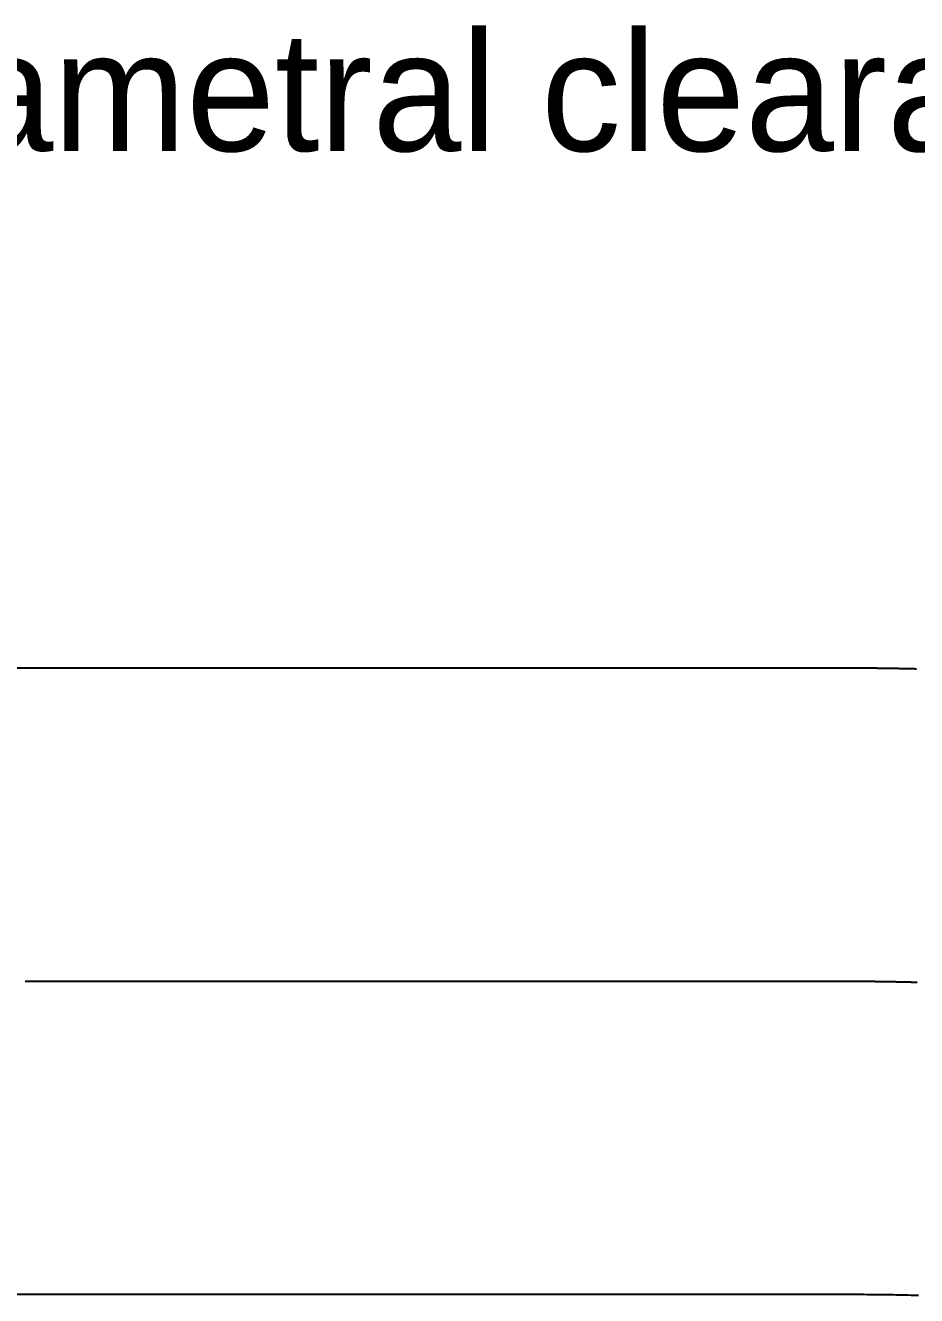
# Model space of a CAD drawing. Header units: millimetres. Extents: x 28.1 to 99.8, y 11.2 to 35.3.
# Drawn here: x 63.97 to 72.93, y 22.49 to 35.26 of the extents above; entities that cross this region are included whole.
import ezdxf

# ---------------------------------------------------------------- set-up
doc = ezdxf.new("R2010")
doc.units = ezdxf.units.MM

msp = doc.modelspace()

# ---------------------------------------------------------------- linework, layer by layer
at = {"layer": 'NOMINAL_SLOT_REFERENCE'}
for points in [[(36.657, 28.807), (71.657, 28.807), (71.657, 28.807), (71.662, 28.807), (71.667, 28.807), (71.672, 28.807), (71.677, 28.807), (71.682, 28.807), (71.687, 28.807), (71.692, 28.807), (71.697, 28.807), (71.702, 28.807), (71.707, 28.807), (71.712, 28.807), (71.717, 28.807), (71.722, 28.807), (71.727, 28.807), (71.732, 28.807), (71.737, 28.807), (71.742, 28.807), (71.747, 28.807), (71.752, 28.807), (71.757, 28.807), (71.762, 28.807), (71.767, 28.807), (71.773, 28.807), (71.778, 28.807), (71.783, 28.807), (71.788, 28.807), (71.793, 28.807), (71.798, 28.807), (71.803, 28.807), (71.808, 28.807), (71.813, 28.807), (71.818, 28.807), (71.823, 28.807), (71.828, 28.807), (71.833, 28.807), (71.839, 28.807), (71.844, 28.807), (71.849, 28.807), (71.854, 28.807), (71.859, 28.807), (71.864, 28.807), (71.869, 28.807), (71.874, 28.807), (71.879, 28.807), (71.885, 28.807), (71.89, 28.807), (71.895, 28.807), (71.9, 28.807), (71.905, 28.807), (71.91, 28.807), (71.915, 28.807), (71.92, 28.807), (71.926, 28.807), (71.931, 28.807), (71.936, 28.807), (71.941, 28.807), (71.946, 28.807), (71.951, 28.807), (71.956, 28.807), (71.962, 28.807), (71.967, 28.807), (71.972, 28.807), (71.977, 28.807), (71.982, 28.807), (71.987, 28.807), (71.993, 28.807), (71.998, 28.807), (72.003, 28.807), (72.008, 28.807), (72.013, 28.807), (72.019, 28.807), (72.024, 28.807), (72.029, 28.807), (72.034, 28.807), (72.039, 28.807), (72.045, 28.807), (72.05, 28.807), (72.055, 28.807), (72.06, 28.807), (72.065, 28.806), (72.071, 28.806), (72.076, 28.806), (72.081, 28.806), (72.086, 28.806), (72.092, 28.806), (72.097, 28.806), (72.102, 28.806), (72.107, 28.806), (72.112, 28.806), (72.118, 28.806), (72.123, 28.806), (72.128, 28.806), (72.133, 28.806), (72.139, 28.806), (72.144, 28.806), (72.149, 28.806), (72.154, 28.806), (72.16, 28.806), (72.165, 28.806), (72.17, 28.806), (72.176, 28.806), (72.181, 28.806), (72.186, 28.806), (72.191, 28.806), (72.197, 28.806), (72.202, 28.806), (72.207, 28.806), (72.213, 28.806), (72.218, 28.806), (72.223, 28.806), (72.228, 28.806), (72.234, 28.806), (72.239, 28.806), (72.244, 28.806), (72.25, 28.806), (72.255, 28.806), (72.26, 28.806), (72.266, 28.806), (72.271, 28.806), (72.276, 28.806), (72.282, 28.806), (72.287, 28.806), (72.292, 28.806), (72.298, 28.805), (72.303, 28.805), (72.308, 28.805), (72.314, 28.805), (72.319, 28.805), (72.324, 28.805), (72.33, 28.805), (72.335, 28.805), (72.34, 28.805), (72.346, 28.805), (72.351, 28.805), (72.356, 28.805), (72.362, 28.805), (72.367, 28.805), (72.372, 28.805), (72.378, 28.805), (72.383, 28.805), (72.389, 28.805), (72.394, 28.805), (72.399, 28.805), (72.405, 28.805), (72.41, 28.805), (72.416, 28.805), (72.421, 28.805), (72.426, 28.805), (72.432, 28.804), (72.437, 28.804), (72.443, 28.804), (72.448, 28.804), (72.453, 28.804), (72.459, 28.804), (72.464, 28.804), (72.47, 28.804), (72.475, 28.804), (72.48, 28.804), (72.486, 28.804), (72.491, 28.804), (72.497, 28.804), (72.502, 28.804), (72.508, 28.804), (72.513, 28.804), (72.519, 28.804), (72.524, 28.804), (72.529, 28.804), (72.535, 28.803), (72.54, 28.803), (72.546, 28.803), (72.551, 28.803), (72.557, 28.803), (72.562, 28.803), (72.568, 28.803), (72.573, 28.803), (72.579, 28.803), (72.584, 28.803), (72.59, 28.803), (72.595, 28.803), (72.601, 28.803), (72.606, 28.803), (72.612, 28.803), (72.617, 28.802), (72.622, 28.802), (72.628, 28.802), (72.633, 28.802), (72.639, 28.802), (72.645, 28.802), (72.65, 28.802), (72.656, 28.802), (72.661, 28.802), (72.667, 28.802), (72.672, 28.802), (72.678, 28.802), (72.683, 28.802), (72.689, 28.801), (72.694, 28.801), (72.7, 28.801), (72.705, 28.801), (72.711, 28.801), (72.716, 28.801), (72.722, 28.801), (72.727, 28.801), (72.733, 28.801), (72.739, 28.801), (72.744, 28.801), (72.75, 28.801), (72.755, 28.8), (72.761, 28.8), (72.766, 28.8), (72.772, 28.8), (72.777, 28.8), (72.783, 28.8), (72.789, 28.8), (72.794, 28.8), (72.8, 28.8), (72.805, 28.8), (72.811, 28.799), (72.816, 28.799), (72.822, 28.799), (72.828, 28.799), (72.833, 28.799), (72.839, 28.799), (72.844, 28.799), (72.85, 28.799), (72.856, 28.799), (72.861, 28.798), (72.867, 28.798), (72.873, 28.798), (72.878, 28.798), (72.884, 28.798), (72.889, 28.798), (72.895, 28.798), (72.901, 28.798), (72.906, 28.798), (72.912, 28.797), (72.918, 28.797), (72.923, 28.797), (72.929, 28.797)], [(72.948, 22.495), (72.911, 22.496), (72.875, 22.497), (72.838, 22.498), (72.802, 22.498), (72.765, 22.499), (72.728, 22.5), (72.692, 22.501), (72.655, 22.501), (72.618, 22.502), (72.581, 22.502), (72.544, 22.503), (72.507, 22.503), (72.47, 22.504), (72.432, 22.504), (72.395, 22.505), (72.357, 22.505), (72.32, 22.505), (72.282, 22.505), (72.244, 22.506), (72.207, 22.506), (72.168, 22.506), (72.13, 22.506), (72.092, 22.506), (72.054, 22.506), (72.015, 22.507), (71.976, 22.507), (71.938, 22.507), (71.899, 22.507), (71.86, 22.507), (71.82, 22.507), (71.781, 22.507), (71.741, 22.507), (71.702, 22.507), (71.662, 22.507), (36.662, 22.507)]]:
    msp.add_lwpolyline(points, dxfattribs=at)
at = {"layer": 'PITCH_REFERENCE'}
msp.add_lwpolyline([(63.967, 25.657), (63.972, 25.657), (63.977, 25.657), (63.982, 25.657), (63.987, 25.657), (63.992, 25.657), (63.997, 25.657), (64.002, 25.657), (64.007, 25.657), (64.012, 25.657), (64.017, 25.657), (64.022, 25.657), (64.027, 25.657), (64.032, 25.657), (64.037, 25.657), (64.042, 25.657), (64.047, 25.657), (64.052, 25.657), (64.057, 25.657), (64.062, 25.657), (64.067, 25.657), (64.072, 25.657), (64.077, 25.657), (64.082, 25.657), (64.087, 25.657), (64.092, 25.657), (64.097, 25.657), (64.102, 25.657), (64.107, 25.657), (64.112, 25.657), (64.117, 25.657), (64.122, 25.657), (64.127, 25.657), (64.132, 25.657), (64.137, 25.657), (64.142, 25.657), (64.147, 25.657), (64.152, 25.657), (64.157, 25.657), (64.162, 25.657), (64.167, 25.657), (64.172, 25.657), (64.177, 25.657), (64.182, 25.657), (64.187, 25.657), (64.192, 25.657), (64.197, 25.657), (64.202, 25.657), (64.207, 25.657), (64.212, 25.657), (64.217, 25.657), (64.222, 25.657), (64.227, 25.657), (64.232, 25.657), (64.237, 25.657), (64.242, 25.657), (64.247, 25.657), (64.252, 25.657), (64.257, 25.657), (64.262, 25.657), (64.267, 25.657), (64.272, 25.657), (64.277, 25.657), (64.282, 25.657), (64.287, 25.657), (64.292, 25.657), (64.297, 25.657), (64.302, 25.657), (64.307, 25.657), (64.312, 25.657), (64.317, 25.657), (64.322, 25.657), (64.327, 25.657), (64.332, 25.657), (64.337, 25.657), (64.342, 25.657), (64.347, 25.657), (64.352, 25.657), (64.357, 25.657), (64.362, 25.657), (64.367, 25.657), (64.372, 25.657), (64.377, 25.657), (64.382, 25.657), (64.387, 25.657), (64.392, 25.657), (64.397, 25.657), (64.402, 25.657), (64.407, 25.657), (64.412, 25.657), (64.417, 25.657), (64.422, 25.657), (64.427, 25.657), (64.432, 25.657), (64.437, 25.657), (64.442, 25.657), (64.447, 25.657), (64.452, 25.657), (64.457, 25.657), (64.462, 25.657), (64.467, 25.657), (64.472, 25.657), (64.477, 25.657), (64.482, 25.657), (64.487, 25.657), (64.492, 25.657), (64.497, 25.657), (64.502, 25.657), (64.507, 25.657), (64.512, 25.657), (64.517, 25.657), (64.522, 25.657), (64.527, 25.657), (64.532, 25.657), (64.537, 25.657), (64.542, 25.657), (64.547, 25.657), (64.552, 25.657), (64.557, 25.657), (64.562, 25.657), (64.567, 25.657), (64.572, 25.657), (64.577, 25.657), (64.582, 25.657), (64.587, 25.657), (64.592, 25.657), (64.597, 25.657), (64.602, 25.657), (64.607, 25.657), (64.612, 25.657), (64.617, 25.657), (64.622, 25.657), (64.627, 25.657), (64.632, 25.657), (64.637, 25.657), (64.642, 25.657), (64.647, 25.657), (64.652, 25.657), (64.657, 25.657), (64.662, 25.657), (64.667, 25.657), (64.672, 25.657), (64.677, 25.657), (64.682, 25.657), (64.687, 25.657), (64.692, 25.657), (64.697, 25.657), (64.702, 25.657), (64.707, 25.657), (64.712, 25.657), (64.717, 25.657), (64.722, 25.657), (64.727, 25.657), (64.732, 25.657), (64.737, 25.657), (64.742, 25.657), (64.747, 25.657), (64.752, 25.657), (64.757, 25.657), (64.762, 25.657), (64.767, 25.657), (64.772, 25.657), (64.777, 25.657), (64.782, 25.657), (64.787, 25.657), (64.792, 25.657), (64.797, 25.657), (64.802, 25.657), (64.807, 25.657), (64.812, 25.657), (64.817, 25.657), (64.822, 25.657), (64.827, 25.657), (64.832, 25.657), (64.837, 25.657), (64.842, 25.657), (64.847, 25.657), (64.852, 25.657), (64.857, 25.657), (64.862, 25.657), (64.867, 25.657), (64.872, 25.657), (64.877, 25.657), (64.882, 25.657), (64.887, 25.657), (64.892, 25.657), (64.897, 25.657), (64.902, 25.657), (64.907, 25.657), (64.912, 25.657), (64.917, 25.657), (64.922, 25.657), (64.927, 25.657), (64.932, 25.657), (64.937, 25.657), (64.942, 25.657), (64.947, 25.657), (64.952, 25.657), (64.957, 25.657), (64.962, 25.657), (64.967, 25.657), (64.972, 25.657), (64.977, 25.657), (64.982, 25.657), (64.987, 25.657), (64.992, 25.657), (64.997, 25.657), (65.002, 25.657), (65.007, 25.657), (65.012, 25.657), (65.017, 25.657), (65.022, 25.657), (65.027, 25.657), (65.032, 25.657), (65.037, 25.657), (65.042, 25.657), (65.047, 25.657), (65.052, 25.657), (65.057, 25.657), (65.062, 25.657), (65.067, 25.657), (65.072, 25.657), (65.077, 25.657), (65.082, 25.657), (65.087, 25.657), (65.092, 25.657), (65.097, 25.657), (65.102, 25.657), (65.107, 25.657), (65.112, 25.657), (65.117, 25.657), (65.122, 25.657), (65.127, 25.657), (65.132, 25.657), (65.137, 25.657), (65.142, 25.657), (65.147, 25.657), (65.152, 25.657), (65.157, 25.657), (65.162, 25.657), (65.167, 25.657), (65.172, 25.657), (65.177, 25.657), (65.182, 25.657), (65.187, 25.657), (65.192, 25.657), (65.197, 25.657), (65.202, 25.657), (65.207, 25.657), (65.212, 25.657), (65.217, 25.657), (65.222, 25.657), (65.227, 25.657), (65.232, 25.657), (65.237, 25.657), (65.242, 25.657), (65.247, 25.657), (65.252, 25.657), (65.257, 25.657), (65.262, 25.657), (65.267, 25.657), (65.272, 25.657), (65.277, 25.657), (65.282, 25.657), (65.287, 25.657), (65.292, 25.657), (65.297, 25.657), (65.302, 25.657), (65.307, 25.657), (65.312, 25.657), (65.317, 25.657), (65.322, 25.657), (65.327, 25.657), (65.332, 25.657), (65.337, 25.657), (65.342, 25.657), (65.347, 25.657), (65.352, 25.657), (65.357, 25.657), (65.362, 25.657), (65.367, 25.657), (65.372, 25.657), (65.377, 25.657), (65.382, 25.657), (65.387, 25.657), (65.392, 25.657), (65.397, 25.657), (65.402, 25.657), (65.407, 25.657), (65.412, 25.657), (65.417, 25.657), (65.422, 25.657), (65.427, 25.657), (65.432, 25.657), (65.437, 25.657), (65.442, 25.657), (65.447, 25.657), (65.452, 25.657), (65.457, 25.657), (65.462, 25.657), (65.467, 25.657), (65.472, 25.657), (65.477, 25.657), (65.482, 25.657), (65.487, 25.657), (65.492, 25.657), (65.497, 25.657), (65.502, 25.657), (65.507, 25.657), (65.512, 25.657), (65.517, 25.657), (65.522, 25.657), (65.527, 25.657), (65.532, 25.657), (65.537, 25.657), (65.542, 25.657), (65.547, 25.657), (65.552, 25.657), (65.557, 25.657), (65.562, 25.657), (65.567, 25.657), (65.572, 25.657), (65.577, 25.657), (65.582, 25.657), (65.587, 25.657), (65.592, 25.657), (65.597, 25.657), (65.602, 25.657), (65.607, 25.657), (65.612, 25.657), (65.617, 25.657), (65.622, 25.657), (65.627, 25.657), (65.632, 25.657), (65.637, 25.657), (65.642, 25.657), (65.647, 25.657), (65.652, 25.657), (65.657, 25.657), (65.662, 25.657), (65.667, 25.657), (65.672, 25.657), (65.677, 25.657), (65.682, 25.657), (65.687, 25.657), (65.692, 25.657), (65.697, 25.657), (65.702, 25.657), (65.707, 25.657), (65.712, 25.657), (65.717, 25.657), (65.722, 25.657), (65.727, 25.657), (65.732, 25.657), (65.737, 25.657), (65.742, 25.657), (65.747, 25.657), (65.752, 25.657), (65.757, 25.657), (65.762, 25.657), (65.767, 25.657), (65.772, 25.657), (65.777, 25.657), (65.782, 25.657), (65.787, 25.657), (65.792, 25.657), (65.797, 25.657), (65.802, 25.657), (65.807, 25.657), (65.812, 25.657), (65.817, 25.657), (65.822, 25.657), (65.827, 25.657), (65.832, 25.657), (65.837, 25.657), (65.842, 25.657), (65.847, 25.657), (65.852, 25.657), (65.857, 25.657), (65.862, 25.657), (65.867, 25.657), (65.872, 25.657), (65.877, 25.657), (65.882, 25.657), (65.887, 25.657), (65.892, 25.657), (65.897, 25.657), (65.902, 25.657), (65.907, 25.657), (65.912, 25.657), (65.917, 25.657), (65.922, 25.657), (65.927, 25.657), (65.932, 25.657), (65.937, 25.657), (65.942, 25.657), (65.947, 25.657), (65.952, 25.657), (65.957, 25.657), (65.962, 25.657), (65.967, 25.657), (65.972, 25.657), (65.977, 25.657), (65.982, 25.657), (65.987, 25.657), (65.992, 25.657), (65.997, 25.657), (66.002, 25.657), (66.007, 25.657), (66.012, 25.657), (66.017, 25.657), (66.022, 25.657), (66.027, 25.657), (66.032, 25.657), (66.037, 25.657), (66.042, 25.657), (66.047, 25.657), (66.052, 25.657), (66.057, 25.657), (66.062, 25.657), (66.067, 25.657), (66.072, 25.657), (66.077, 25.657), (66.082, 25.657), (66.087, 25.657), (66.092, 25.657), (66.097, 25.657), (66.102, 25.657), (66.107, 25.657), (66.112, 25.657), (66.117, 25.657), (66.122, 25.657), (66.127, 25.657), (66.132, 25.657), (66.137, 25.657), (66.142, 25.657), (66.147, 25.657), (66.152, 25.657), (66.157, 25.657), (66.162, 25.657), (66.167, 25.657), (66.172, 25.657), (66.177, 25.657), (66.182, 25.657), (66.187, 25.657), (66.192, 25.657), (66.197, 25.657), (66.202, 25.657), (66.207, 25.657), (66.212, 25.657), (66.217, 25.657), (66.222, 25.657), (66.227, 25.657), (66.232, 25.657), (66.237, 25.657), (66.242, 25.657), (66.247, 25.657), (66.252, 25.657), (66.257, 25.657), (66.262, 25.657), (66.267, 25.657), (66.272, 25.657), (66.277, 25.657), (66.282, 25.657), (66.287, 25.657), (66.292, 25.657), (66.297, 25.657), (66.302, 25.657), (66.307, 25.657), (66.312, 25.657), (66.317, 25.657), (66.322, 25.657), (66.327, 25.657), (66.332, 25.657), (66.337, 25.657), (66.342, 25.657), (66.347, 25.657), (66.352, 25.657), (66.357, 25.657), (66.362, 25.657), (66.367, 25.657), (66.372, 25.657), (66.377, 25.657), (66.382, 25.657), (66.387, 25.657), (66.392, 25.657), (66.397, 25.657), (66.402, 25.657), (66.407, 25.657), (66.412, 25.657), (66.417, 25.657), (66.422, 25.657), (66.427, 25.657), (66.432, 25.657), (66.437, 25.657), (66.442, 25.657), (66.447, 25.657), (66.452, 25.657), (66.457, 25.657), (66.462, 25.657), (66.467, 25.657), (66.472, 25.657), (66.477, 25.657), (66.482, 25.657), (66.487, 25.657), (66.492, 25.657), (66.497, 25.657), (66.502, 25.657), (66.507, 25.657), (66.512, 25.657), (66.517, 25.657), (66.522, 25.657), (66.527, 25.657), (66.532, 25.657), (66.537, 25.657), (66.542, 25.657), (66.547, 25.657), (66.552, 25.657), (66.557, 25.657), (66.562, 25.657), (66.567, 25.657), (66.572, 25.657), (66.577, 25.657), (66.582, 25.657), (66.587, 25.657), (66.592, 25.657), (66.597, 25.657), (66.602, 25.657), (66.607, 25.657), (66.612, 25.657), (66.617, 25.657), (66.622, 25.657), (66.627, 25.657), (66.632, 25.657), (66.637, 25.657), (66.642, 25.657), (66.647, 25.657), (66.652, 25.657), (66.657, 25.657), (66.662, 25.657), (66.667, 25.657), (66.672, 25.657), (66.677, 25.657), (66.682, 25.657), (66.687, 25.657), (66.692, 25.657), (66.697, 25.657), (66.702, 25.657), (66.707, 25.657), (66.712, 25.657), (66.717, 25.657), (66.722, 25.657), (66.727, 25.657), (66.732, 25.657), (66.737, 25.657), (66.742, 25.657), (66.747, 25.657), (66.752, 25.657), (66.757, 25.657), (66.762, 25.657), (66.767, 25.657), (66.772, 25.657), (66.777, 25.657), (66.782, 25.657), (66.787, 25.657), (66.792, 25.657), (66.797, 25.657), (66.802, 25.657), (66.807, 25.657), (66.812, 25.657), (66.817, 25.657), (66.822, 25.657), (66.827, 25.657), (66.832, 25.657), (66.837, 25.657), (66.842, 25.657), (66.847, 25.657), (66.852, 25.657), (66.857, 25.657), (66.862, 25.657), (66.867, 25.657), (66.872, 25.657), (66.877, 25.657), (66.882, 25.657), (66.887, 25.657), (66.892, 25.657), (66.897, 25.657), (66.902, 25.657), (66.907, 25.657), (66.912, 25.657), (66.917, 25.657), (66.922, 25.657), (66.927, 25.657), (66.932, 25.657), (66.937, 25.657), (66.942, 25.657), (66.947, 25.657), (66.952, 25.657), (66.957, 25.657), (66.962, 25.657), (66.967, 25.657), (66.972, 25.657), (66.977, 25.657), (66.982, 25.657), (66.987, 25.657), (66.992, 25.657), (66.997, 25.657), (67.002, 25.657), (67.007, 25.657), (67.012, 25.657), (67.017, 25.657), (67.022, 25.657), (67.027, 25.657), (67.032, 25.657), (67.037, 25.657), (67.042, 25.657), (67.047, 25.657), (67.052, 25.657), (67.057, 25.657), (67.062, 25.657), (67.067, 25.657), (67.072, 25.657), (67.077, 25.657), (67.082, 25.657), (67.087, 25.657), (67.092, 25.657), (67.097, 25.657), (67.102, 25.657), (67.107, 25.657), (67.112, 25.657), (67.117, 25.657), (67.122, 25.657), (67.127, 25.657), (67.132, 25.657), (67.137, 25.657), (67.142, 25.657), (67.147, 25.657), (67.152, 25.657), (67.157, 25.657), (67.162, 25.657), (67.167, 25.657), (67.172, 25.657), (67.177, 25.657), (67.182, 25.657), (67.187, 25.657), (67.192, 25.657), (67.197, 25.657), (67.202, 25.657), (67.207, 25.657), (67.212, 25.657), (67.217, 25.657), (67.222, 25.657), (67.227, 25.657), (67.232, 25.657), (67.237, 25.657), (67.242, 25.657), (67.247, 25.657), (67.252, 25.657), (67.257, 25.657), (67.262, 25.657), (67.267, 25.657), (67.272, 25.657), (67.277, 25.657), (67.282, 25.657), (67.287, 25.657), (67.292, 25.657), (67.297, 25.657), (67.302, 25.657), (67.307, 25.657), (67.312, 25.657), (67.317, 25.657), (67.322, 25.657), (67.327, 25.657), (67.332, 25.657), (67.337, 25.657), (67.342, 25.657), (67.347, 25.657), (67.352, 25.657), (67.357, 25.657), (67.362, 25.657), (67.367, 25.657), (67.372, 25.657), (67.377, 25.657), (67.382, 25.657), (67.387, 25.657), (67.392, 25.657), (67.397, 25.657), (67.402, 25.657), (67.407, 25.657), (67.412, 25.657), (67.417, 25.657), (67.422, 25.657), (67.427, 25.657), (67.432, 25.657), (67.437, 25.657), (67.442, 25.657), (67.447, 25.657), (67.452, 25.657), (67.457, 25.657), (67.462, 25.657), (67.467, 25.657), (67.472, 25.657), (67.477, 25.657), (67.482, 25.657), (67.487, 25.657), (67.492, 25.657), (67.497, 25.657), (67.502, 25.657), (67.507, 25.657), (67.512, 25.657), (67.517, 25.657), (67.522, 25.657), (67.527, 25.657), (67.532, 25.657), (67.537, 25.657), (67.542, 25.657), (67.547, 25.657), (67.552, 25.657), (67.557, 25.657), (67.562, 25.657), (67.567, 25.657), (67.572, 25.657), (67.577, 25.657), (67.582, 25.657), (67.587, 25.657), (67.592, 25.657), (67.597, 25.657), (67.602, 25.657), (67.607, 25.657), (67.612, 25.657), (67.617, 25.657), (67.622, 25.657), (67.627, 25.657), (67.632, 25.657), (67.637, 25.657), (67.642, 25.657), (67.647, 25.657), (67.652, 25.657), (67.657, 25.657), (67.662, 25.657), (67.667, 25.657), (67.672, 25.657), (67.677, 25.657), (67.682, 25.657), (67.687, 25.657), (67.692, 25.657), (67.697, 25.657), (67.702, 25.657), (67.707, 25.657), (67.712, 25.657), (67.717, 25.657), (67.722, 25.657), (67.727, 25.657), (67.732, 25.657), (67.737, 25.657), (67.742, 25.657), (67.747, 25.657), (67.752, 25.657), (67.757, 25.657), (67.762, 25.657), (67.767, 25.657), (67.772, 25.657), (67.777, 25.657), (67.782, 25.657), (67.787, 25.657), (67.792, 25.657), (67.797, 25.657), (67.802, 25.657), (67.807, 25.657), (67.812, 25.657), (67.817, 25.657), (67.822, 25.657), (67.827, 25.657), (67.832, 25.657), (67.837, 25.657), (67.842, 25.657), (67.847, 25.657), (67.852, 25.657), (67.857, 25.657), (67.862, 25.657), (67.867, 25.657), (67.872, 25.657), (67.877, 25.657), (67.882, 25.657), (67.887, 25.657), (67.892, 25.657), (67.897, 25.657), (67.902, 25.657), (67.907, 25.657), (67.912, 25.657), (67.917, 25.657), (67.922, 25.657), (67.927, 25.657), (67.932, 25.657), (67.937, 25.657), (67.942, 25.657), (67.947, 25.657), (67.952, 25.657), (67.957, 25.657), (67.962, 25.657), (67.967, 25.657), (67.972, 25.657), (67.977, 25.657), (67.982, 25.657), (67.987, 25.657), (67.992, 25.657), (67.997, 25.657), (68.002, 25.657), (68.007, 25.657), (68.012, 25.657), (68.017, 25.657), (68.022, 25.657), (68.027, 25.657), (68.032, 25.657), (68.037, 25.657), (68.042, 25.657), (68.047, 25.657), (68.052, 25.657), (68.057, 25.657), (68.062, 25.657), (68.067, 25.657), (68.072, 25.657), (68.077, 25.657), (68.082, 25.657), (68.087, 25.657), (68.092, 25.657), (68.097, 25.657), (68.102, 25.657), (68.107, 25.657), (68.112, 25.657), (68.117, 25.657), (68.122, 25.657), (68.127, 25.657), (68.132, 25.657), (68.137, 25.657), (68.142, 25.657), (68.147, 25.657), (68.152, 25.657), (68.157, 25.657), (68.162, 25.657), (68.167, 25.657), (68.172, 25.657), (68.177, 25.657), (68.182, 25.657), (68.187, 25.657), (68.192, 25.657), (68.197, 25.657), (68.202, 25.657), (68.207, 25.657), (68.212, 25.657), (68.217, 25.657), (68.222, 25.657), (68.227, 25.657), (68.232, 25.657), (68.237, 25.657), (68.242, 25.657), (68.247, 25.657), (68.252, 25.657), (68.257, 25.657), (68.262, 25.657), (68.267, 25.657), (68.272, 25.657), (68.277, 25.657), (68.282, 25.657), (68.287, 25.657), (68.292, 25.657), (68.297, 25.657), (68.302, 25.657), (68.307, 25.657), (68.312, 25.657), (68.317, 25.657), (68.322, 25.657), (68.327, 25.657), (68.332, 25.657), (68.337, 25.657), (68.342, 25.657), (68.347, 25.657), (68.352, 25.657), (68.357, 25.657), (68.362, 25.657), (68.367, 25.657), (68.372, 25.657), (68.377, 25.657), (68.382, 25.657), (68.387, 25.657), (68.392, 25.657), (68.397, 25.657), (68.402, 25.657), (68.407, 25.657), (68.412, 25.657), (68.417, 25.657), (68.422, 25.657), (68.427, 25.657), (68.432, 25.657), (68.437, 25.657), (68.442, 25.657), (68.447, 25.657), (68.452, 25.657), (68.457, 25.657), (68.462, 25.657), (68.467, 25.657), (68.472, 25.657), (68.477, 25.657), (68.482, 25.657), (68.487, 25.657), (68.492, 25.657), (68.497, 25.657), (68.502, 25.657), (68.507, 25.657), (68.512, 25.657), (68.517, 25.657), (68.522, 25.657), (68.527, 25.657), (68.532, 25.657), (68.537, 25.657), (68.542, 25.657), (68.547, 25.657), (68.552, 25.657), (68.557, 25.657), (68.562, 25.657), (68.567, 25.657), (68.572, 25.657), (68.577, 25.657), (68.582, 25.657), (68.587, 25.657), (68.592, 25.657), (68.597, 25.657), (68.602, 25.657), (68.607, 25.657), (68.612, 25.657), (68.617, 25.657), (68.622, 25.657), (68.627, 25.657), (68.632, 25.657), (68.637, 25.657), (68.642, 25.657), (68.647, 25.657), (68.652, 25.657), (68.657, 25.657), (68.662, 25.657), (68.667, 25.657), (68.672, 25.657), (68.677, 25.657), (68.682, 25.657), (68.687, 25.657), (68.692, 25.657), (68.697, 25.657), (68.702, 25.657), (68.707, 25.657), (68.712, 25.657), (68.717, 25.657), (68.722, 25.657), (68.727, 25.657), (68.732, 25.657), (68.737, 25.657), (68.742, 25.657), (68.747, 25.657), (68.752, 25.657), (68.757, 25.657), (68.762, 25.657), (68.767, 25.657), (68.772, 25.657), (68.777, 25.657), (68.782, 25.657), (68.787, 25.657), (68.792, 25.657), (68.797, 25.657), (68.802, 25.657), (68.807, 25.657), (68.812, 25.657), (68.817, 25.657), (68.822, 25.657), (68.827, 25.657), (68.832, 25.657), (68.837, 25.657), (68.842, 25.657), (68.847, 25.657), (68.852, 25.657), (68.857, 25.657), (68.862, 25.657), (68.867, 25.657), (68.872, 25.657), (68.877, 25.657), (68.882, 25.657), (68.887, 25.657), (68.892, 25.657), (68.897, 25.657), (68.902, 25.657), (68.907, 25.657), (68.912, 25.657), (68.917, 25.657), (68.922, 25.657), (68.927, 25.657), (68.932, 25.657), (68.937, 25.657), (68.942, 25.657), (68.947, 25.657), (68.952, 25.657), (68.957, 25.657), (68.962, 25.657), (68.967, 25.657), (68.972, 25.657), (68.977, 25.657), (68.982, 25.657), (68.987, 25.657), (68.992, 25.657), (68.997, 25.657), (69.002, 25.657), (69.007, 25.657), (69.012, 25.657), (69.017, 25.657), (69.022, 25.657), (69.027, 25.657), (69.032, 25.657), (69.037, 25.657), (69.042, 25.657), (69.047, 25.657), (69.052, 25.657), (69.057, 25.657), (69.062, 25.657), (69.067, 25.657), (69.072, 25.657), (69.077, 25.657), (69.082, 25.657), (69.087, 25.657), (69.092, 25.657), (69.097, 25.657), (69.102, 25.657), (69.107, 25.657), (69.112, 25.657), (69.117, 25.657), (69.122, 25.657), (69.127, 25.657), (69.132, 25.657), (69.137, 25.657), (69.142, 25.657), (69.147, 25.657), (69.152, 25.657), (69.157, 25.657), (69.162, 25.657), (69.167, 25.657), (69.172, 25.657), (69.177, 25.657), (69.182, 25.657), (69.187, 25.657), (69.192, 25.657), (69.197, 25.657), (69.202, 25.657), (69.207, 25.657), (69.212, 25.657), (69.217, 25.657), (69.222, 25.657), (69.227, 25.657), (69.232, 25.657), (69.237, 25.657), (69.242, 25.657), (69.247, 25.657), (69.252, 25.657), (69.257, 25.657), (69.262, 25.657), (69.267, 25.657), (69.272, 25.657), (69.277, 25.657), (69.282, 25.657), (69.287, 25.657), (69.292, 25.657), (69.297, 25.657), (69.302, 25.657), (69.307, 25.657), (69.312, 25.657), (69.317, 25.657), (69.322, 25.657), (69.327, 25.657), (69.332, 25.657), (69.337, 25.657), (69.342, 25.657), (69.347, 25.657), (69.352, 25.657), (69.357, 25.657), (69.362, 25.657), (69.367, 25.657), (69.372, 25.657), (69.377, 25.657), (69.382, 25.657), (69.387, 25.657), (69.392, 25.657), (69.397, 25.657), (69.402, 25.657), (69.407, 25.657), (69.412, 25.657), (69.417, 25.657), (69.422, 25.657), (69.427, 25.657), (69.432, 25.657), (69.437, 25.657), (69.442, 25.657), (69.447, 25.657), (69.452, 25.657), (69.457, 25.657), (69.462, 25.657), (69.467, 25.657), (69.472, 25.657), (69.477, 25.657), (69.482, 25.657), (69.487, 25.657), (69.492, 25.657), (69.497, 25.657), (69.502, 25.657), (69.507, 25.657), (69.512, 25.657), (69.517, 25.657), (69.522, 25.657), (69.527, 25.657), (69.532, 25.657), (69.537, 25.657), (69.542, 25.657), (69.547, 25.657), (69.552, 25.657), (69.557, 25.657), (69.562, 25.657), (69.567, 25.657), (69.572, 25.657), (69.577, 25.657), (69.582, 25.657), (69.587, 25.657), (69.592, 25.657), (69.597, 25.657), (69.602, 25.657), (69.607, 25.657), (69.612, 25.657), (69.617, 25.657), (69.622, 25.657), (69.627, 25.657), (69.632, 25.657), (69.637, 25.657), (69.642, 25.657), (69.647, 25.657), (69.652, 25.657), (69.657, 25.657), (69.662, 25.657), (69.667, 25.657), (69.672, 25.657), (69.677, 25.657), (69.682, 25.657), (69.687, 25.657), (69.692, 25.657), (69.697, 25.657), (69.702, 25.657), (69.707, 25.657), (69.712, 25.657), (69.717, 25.657), (69.722, 25.657), (69.727, 25.657), (69.732, 25.657), (69.737, 25.657), (69.742, 25.657), (69.747, 25.657), (69.752, 25.657), (69.757, 25.657), (69.762, 25.657), (69.767, 25.657), (69.772, 25.657), (69.777, 25.657), (69.782, 25.657), (69.787, 25.657), (69.792, 25.657), (69.797, 25.657), (69.802, 25.657), (69.807, 25.657), (69.812, 25.657), (69.817, 25.657), (69.822, 25.657), (69.827, 25.657), (69.832, 25.657), (69.837, 25.657), (69.842, 25.657), (69.847, 25.657), (69.852, 25.657), (69.857, 25.657), (69.862, 25.657), (69.867, 25.657), (69.872, 25.657), (69.877, 25.657), (69.882, 25.657), (69.887, 25.657), (69.892, 25.657), (69.897, 25.657), (69.902, 25.657), (69.907, 25.657), (69.912, 25.657), (69.917, 25.657), (69.922, 25.657), (69.927, 25.657), (69.932, 25.657), (69.937, 25.657), (69.942, 25.657), (69.947, 25.657), (69.952, 25.657), (69.957, 25.657), (69.962, 25.657), (69.967, 25.657), (69.972, 25.657), (69.977, 25.657), (69.982, 25.657), (69.987, 25.657), (69.992, 25.657), (69.997, 25.657), (70.002, 25.657), (70.007, 25.657), (70.012, 25.657), (70.017, 25.657), (70.022, 25.657), (70.027, 25.657), (70.032, 25.657), (70.037, 25.657), (70.042, 25.657), (70.047, 25.657), (70.052, 25.657), (70.057, 25.657), (70.062, 25.657), (70.067, 25.657), (70.072, 25.657), (70.077, 25.657), (70.082, 25.657), (70.087, 25.657), (70.092, 25.657), (70.097, 25.657), (70.102, 25.657), (70.107, 25.657), (70.112, 25.657), (70.117, 25.657), (70.122, 25.657), (70.127, 25.657), (70.132, 25.657), (70.137, 25.657), (70.142, 25.657), (70.147, 25.657), (70.152, 25.657), (70.157, 25.657), (70.162, 25.657), (70.167, 25.657), (70.172, 25.657), (70.177, 25.657), (70.182, 25.657), (70.187, 25.657), (70.192, 25.657), (70.197, 25.657), (70.202, 25.657), (70.207, 25.657), (70.212, 25.657), (70.217, 25.657), (70.222, 25.657), (70.227, 25.657), (70.232, 25.657), (70.237, 25.657), (70.242, 25.657), (70.247, 25.657), (70.252, 25.657), (70.257, 25.657), (70.262, 25.657), (70.267, 25.657), (70.272, 25.657), (70.277, 25.657), (70.282, 25.657), (70.287, 25.657), (70.292, 25.657), (70.297, 25.657), (70.302, 25.657), (70.307, 25.657), (70.312, 25.657), (70.317, 25.657), (70.322, 25.657), (70.327, 25.657), (70.332, 25.657), (70.337, 25.657), (70.342, 25.657), (70.347, 25.657), (70.352, 25.657), (70.357, 25.657), (70.362, 25.657), (70.367, 25.657), (70.372, 25.657), (70.377, 25.657), (70.382, 25.657), (70.387, 25.657), (70.392, 25.657), (70.397, 25.657), (70.402, 25.657), (70.407, 25.657), (70.412, 25.657), (70.417, 25.657), (70.422, 25.657), (70.427, 25.657), (70.432, 25.657), (70.437, 25.657), (70.442, 25.657), (70.447, 25.657), (70.452, 25.657), (70.457, 25.657), (70.462, 25.657), (70.467, 25.657), (70.472, 25.657), (70.477, 25.657), (70.482, 25.657), (70.487, 25.657), (70.492, 25.657), (70.497, 25.657), (70.502, 25.657), (70.507, 25.657), (70.512, 25.657), (70.517, 25.657), (70.522, 25.657), (70.527, 25.657), (70.532, 25.657), (70.537, 25.657), (70.542, 25.657), (70.547, 25.657), (70.552, 25.657), (70.557, 25.657), (70.562, 25.657), (70.567, 25.657), (70.572, 25.657), (70.577, 25.657), (70.582, 25.657), (70.587, 25.657), (70.592, 25.657), (70.597, 25.657), (70.602, 25.657), (70.607, 25.657), (70.612, 25.657), (70.617, 25.657), (70.622, 25.657), (70.627, 25.657), (70.632, 25.657), (70.637, 25.657), (70.642, 25.657), (70.647, 25.657), (70.652, 25.657), (70.657, 25.657), (70.662, 25.657), (70.667, 25.657), (70.672, 25.657), (70.677, 25.657), (70.682, 25.657), (70.687, 25.657), (70.692, 25.657), (70.697, 25.657), (70.702, 25.657), (70.707, 25.657), (70.712, 25.657), (70.717, 25.657), (70.722, 25.657), (70.727, 25.657), (70.732, 25.657), (70.737, 25.657), (70.742, 25.657), (70.747, 25.657), (70.752, 25.657), (70.757, 25.657), (70.762, 25.657), (70.767, 25.657), (70.772, 25.657), (70.777, 25.657), (70.782, 25.657), (70.787, 25.657), (70.792, 25.657), (70.797, 25.657), (70.802, 25.657), (70.807, 25.657), (70.812, 25.657), (70.817, 25.657), (70.822, 25.657), (70.827, 25.657), (70.832, 25.657), (70.837, 25.657), (70.842, 25.657), (70.847, 25.657), (70.852, 25.657), (70.857, 25.657), (70.862, 25.657), (70.867, 25.657), (70.872, 25.657), (70.877, 25.657), (70.882, 25.657), (70.887, 25.657), (70.892, 25.657), (70.897, 25.657), (70.902, 25.657), (70.907, 25.657), (70.912, 25.657), (70.917, 25.657), (70.922, 25.657), (70.927, 25.657), (70.932, 25.657), (70.937, 25.657), (70.942, 25.657), (70.947, 25.657), (70.952, 25.657), (70.957, 25.657), (70.962, 25.657), (70.967, 25.657), (70.972, 25.657), (70.977, 25.657), (70.982, 25.657), (70.987, 25.657), (70.992, 25.657), (70.997, 25.657), (71.002, 25.657), (71.007, 25.657), (71.012, 25.657), (71.017, 25.657), (71.022, 25.657), (71.027, 25.657), (71.032, 25.657), (71.037, 25.657), (71.042, 25.657), (71.047, 25.657), (71.052, 25.657), (71.057, 25.657), (71.062, 25.657), (71.067, 25.657), (71.072, 25.657), (71.077, 25.657), (71.082, 25.657), (71.087, 25.657), (71.092, 25.657), (71.097, 25.657), (71.102, 25.657), (71.107, 25.657), (71.112, 25.657), (71.117, 25.657), (71.122, 25.657), (71.127, 25.657), (71.132, 25.657), (71.137, 25.657), (71.142, 25.657), (71.147, 25.657), (71.152, 25.657), (71.157, 25.657), (71.162, 25.657), (71.167, 25.657), (71.172, 25.657), (71.177, 25.657), (71.182, 25.657), (71.187, 25.657), (71.192, 25.657), (71.197, 25.657), (71.202, 25.657), (71.207, 25.657), (71.212, 25.657), (71.217, 25.657), (71.222, 25.657), (71.227, 25.657), (71.232, 25.657), (71.237, 25.657), (71.242, 25.657), (71.247, 25.657), (71.252, 25.657), (71.257, 25.657), (71.262, 25.657), (71.267, 25.657), (71.272, 25.657), (71.277, 25.657), (71.282, 25.657), (71.287, 25.657), (71.292, 25.657), (71.297, 25.657), (71.302, 25.657), (71.307, 25.657), (71.312, 25.657), (71.317, 25.657), (71.322, 25.657), (71.327, 25.657), (71.332, 25.657), (71.337, 25.657), (71.342, 25.657), (71.347, 25.657), (71.352, 25.657), (71.357, 25.657), (71.362, 25.657), (71.367, 25.657), (71.372, 25.657), (71.377, 25.657), (71.382, 25.657), (71.387, 25.657), (71.392, 25.657), (71.397, 25.657), (71.402, 25.657), (71.407, 25.657), (71.412, 25.657), (71.417, 25.657), (71.422, 25.657), (71.427, 25.657), (71.432, 25.657), (71.437, 25.657), (71.442, 25.657), (71.447, 25.657), (71.452, 25.657), (71.457, 25.657), (71.462, 25.657), (71.467, 25.657), (71.472, 25.657), (71.477, 25.657), (71.482, 25.657), (71.487, 25.657), (71.492, 25.657), (71.497, 25.657), (71.502, 25.657), (71.507, 25.657), (71.512, 25.657), (71.517, 25.657), (71.522, 25.657), (71.527, 25.657), (71.532, 25.657), (71.537, 25.657), (71.542, 25.657), (71.547, 25.657), (71.552, 25.657), (71.557, 25.657), (71.562, 25.657), (71.567, 25.657), (71.572, 25.657), (71.577, 25.657), (71.582, 25.657), (71.587, 25.657), (71.592, 25.657), (71.597, 25.657), (71.602, 25.657), (71.607, 25.657), (71.612, 25.657), (71.617, 25.657), (71.622, 25.657), (71.627, 25.657), (71.632, 25.657), (71.637, 25.657), (71.642, 25.657), (71.647, 25.657), (71.652, 25.657), (71.657, 25.657), (71.662, 25.657), (71.667, 25.657), (71.672, 25.657), (71.677, 25.657), (71.682, 25.657), (71.687, 25.657), (71.692, 25.657), (71.697, 25.657), (71.702, 25.657), (71.707, 25.657), (71.712, 25.657), (71.717, 25.657), (71.722, 25.657), (71.727, 25.657), (71.732, 25.657), (71.737, 25.657), (71.742, 25.657), (71.747, 25.657), (71.752, 25.657), (71.757, 25.657), (71.762, 25.657), (71.767, 25.657), (71.772, 25.657), (71.777, 25.657), (71.782, 25.657), (71.787, 25.657), (71.792, 25.657), (71.797, 25.657), (71.802, 25.657), (71.807, 25.657), (71.812, 25.657), (71.817, 25.657), (71.822, 25.657), (71.827, 25.657), (71.832, 25.657), (71.837, 25.657), (71.842, 25.657), (71.847, 25.657), (71.852, 25.657), (71.857, 25.657), (71.862, 25.657), (71.867, 25.657), (71.872, 25.657), (71.877, 25.657), (71.882, 25.657), (71.887, 25.657), (71.892, 25.657), (71.897, 25.657), (71.902, 25.657), (71.907, 25.657), (71.912, 25.657), (71.917, 25.657), (71.922, 25.657), (71.927, 25.657), (71.932, 25.657), (71.937, 25.657), (71.942, 25.657), (71.947, 25.657), (71.952, 25.657), (71.957, 25.657), (71.962, 25.657), (71.967, 25.657), (71.972, 25.657), (71.977, 25.657), (71.982, 25.657), (71.987, 25.657), (71.992, 25.657), (71.997, 25.657), (72.002, 25.657), (72.007, 25.657), (72.012, 25.657), (72.017, 25.657), (72.022, 25.657), (72.027, 25.657), (72.032, 25.657), (72.037, 25.657), (72.042, 25.657), (72.047, 25.657), (72.052, 25.657), (72.057, 25.656), (72.062, 25.656), (72.067, 25.656), (72.072, 25.656), (72.077, 25.656), (72.082, 25.656), (72.087, 25.656), (72.092, 25.656), (72.097, 25.656), (72.102, 25.656), (72.107, 25.656), (72.112, 25.656), (72.117, 25.656), (72.122, 25.656), (72.127, 25.656), (72.132, 25.656), (72.137, 25.656), (72.142, 25.656), (72.148, 25.656), (72.153, 25.656), (72.158, 25.656), (72.163, 25.656), (72.168, 25.656), (72.173, 25.656), (72.178, 25.656), (72.183, 25.656), (72.188, 25.656), (72.193, 25.656), (72.198, 25.656), (72.203, 25.656), (72.208, 25.656), (72.213, 25.656), (72.218, 25.656), (72.223, 25.656), (72.228, 25.656), (72.233, 25.656), (72.238, 25.656), (72.243, 25.656), (72.248, 25.656), (72.253, 25.656), (72.258, 25.656), (72.263, 25.656), (72.268, 25.656), (72.273, 25.656), (72.278, 25.656), (72.283, 25.656), (72.288, 25.655), (72.293, 25.655), (72.298, 25.655), (72.303, 25.655), (72.308, 25.655), (72.313, 25.655), (72.318, 25.655), (72.323, 25.655), (72.328, 25.655), (72.334, 25.655), (72.339, 25.655), (72.344, 25.655), (72.349, 25.655), (72.354, 25.655), (72.359, 25.655), (72.364, 25.655), (72.369, 25.655), (72.374, 25.655), (72.379, 25.655), (72.384, 25.655), (72.389, 25.655), (72.394, 25.655), (72.399, 25.655), (72.404, 25.655), (72.409, 25.655), (72.414, 25.655), (72.419, 25.654), (72.424, 25.654), (72.429, 25.654), (72.434, 25.654), (72.439, 25.654), (72.444, 25.654), (72.45, 25.654), (72.455, 25.654), (72.46, 25.654), (72.465, 25.654), (72.47, 25.654), (72.475, 25.654), (72.48, 25.654), (72.485, 25.654), (72.49, 25.654), (72.495, 25.654), (72.5, 25.654), (72.505, 25.654), (72.51, 25.654), (72.515, 25.653), (72.52, 25.653), (72.525, 25.653), (72.53, 25.653), (72.535, 25.653), (72.541, 25.653), (72.546, 25.653), (72.551, 25.653), (72.556, 25.653), (72.561, 25.653), (72.566, 25.653), (72.571, 25.653), (72.576, 25.653), (72.581, 25.653), (72.586, 25.653), (72.591, 25.653), (72.596, 25.652), (72.601, 25.652), (72.606, 25.652), (72.611, 25.652), (72.617, 25.652), (72.622, 25.652), (72.627, 25.652), (72.632, 25.652), (72.637, 25.652), (72.642, 25.652), (72.647, 25.652), (72.652, 25.652), (72.657, 25.652), (72.662, 25.652), (72.667, 25.651), (72.672, 25.651), (72.677, 25.651), (72.683, 25.651), (72.688, 25.651), (72.693, 25.651), (72.698, 25.651), (72.703, 25.651), (72.708, 25.651), (72.713, 25.651), (72.718, 25.651), (72.723, 25.651), (72.728, 25.65), (72.733, 25.65), (72.738, 25.65), (72.744, 25.65), (72.749, 25.65), (72.754, 25.65), (72.759, 25.65), (72.764, 25.65), (72.769, 25.65), (72.774, 25.65), (72.779, 25.649), (72.784, 25.649), (72.789, 25.649), (72.795, 25.649), (72.8, 25.649), (72.805, 25.649), (72.81, 25.649), (72.815, 25.649), (72.82, 25.649), (72.825, 25.649), (72.83, 25.648), (72.835, 25.648), (72.84, 25.648), (72.846, 25.648), (72.851, 25.648), (72.856, 25.648), (72.861, 25.648), (72.866, 25.648), (72.871, 25.648), (72.876, 25.647), (72.881, 25.647), (72.886, 25.647), (72.892, 25.647), (72.897, 25.647), (72.902, 25.647), (72.907, 25.647), (72.912, 25.647), (72.917, 25.647), (72.922, 25.646), (72.927, 25.646), (72.933, 25.646)], dxfattribs=at)

# ---------------------------------------------------------------- texts
msp.add_text('REFERENCE ONLY: 6 mm follower + 0.30 mm diametral clearance assumed; no selected bearing', height=1.2).set_placement((28, 34))

doc.saveas('drawing.dxf')
